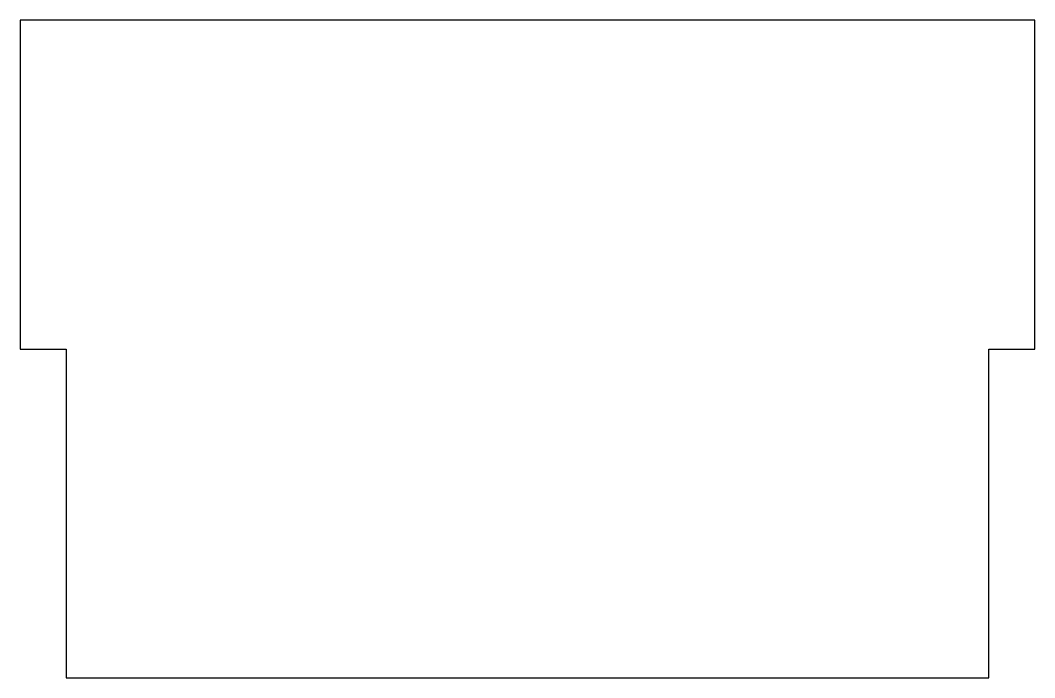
# Model space of a CAD drawing. Header units: millimetres. Extents: x -92.6 to 0, y 0 to 60.
import ezdxf

# ---------------------------------------------------------------- set-up
doc = ezdxf.new("R2010")
doc.units = ezdxf.units.MM
doc.layers.get('0').update_dxf_attribs({"linetype": 'CONTINUOUS'})

msp = doc.modelspace()

# ---------------------------------------------------------------- linework, layer by layer
msp.add_lwpolyline([(-88.4, 30), (-88.4, 0), (-4.2, 0), (-4.2, 30), (0, 30), (0, 60), (-92.6, 60), (-92.6, 30)], close=True)

doc.saveas('drawing.dxf')
